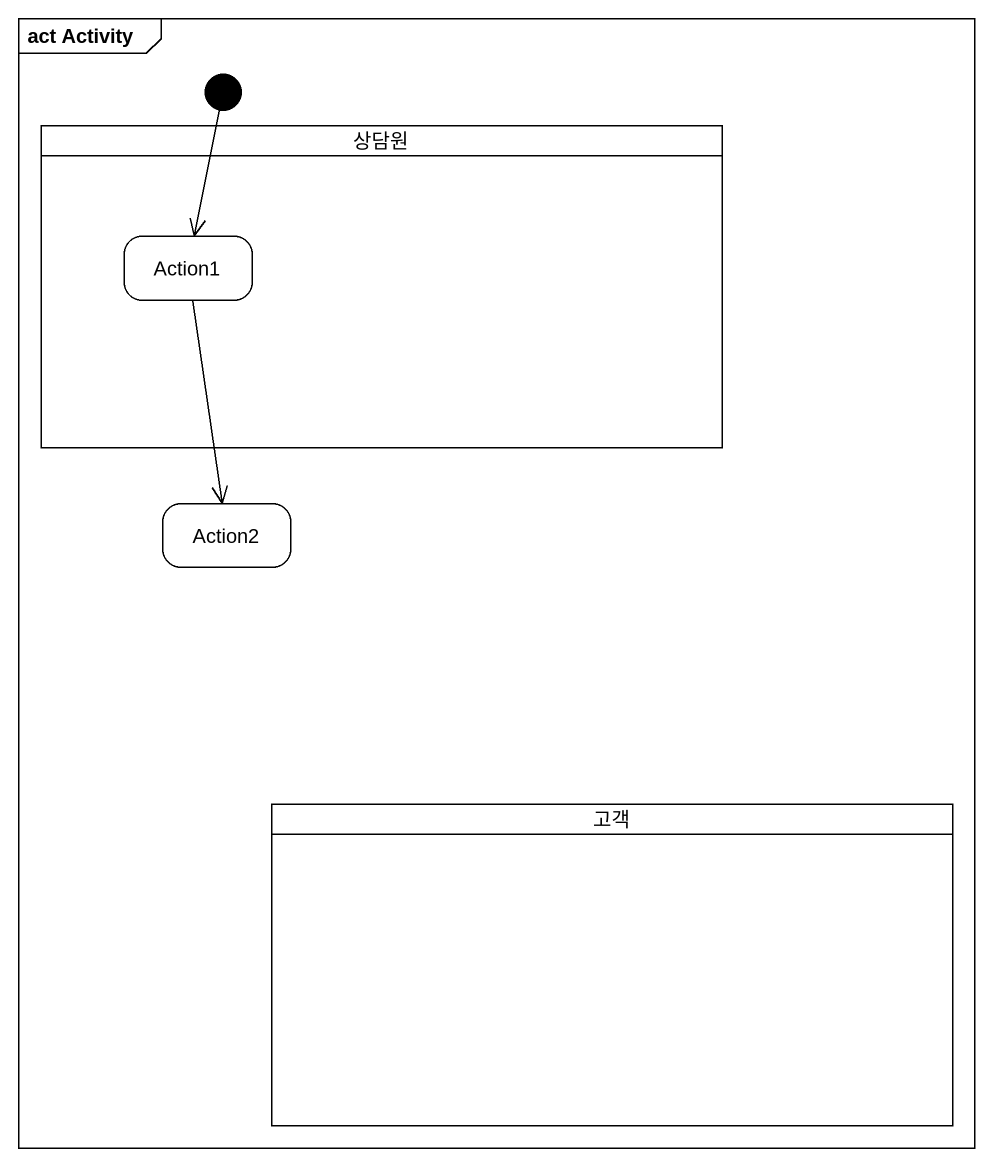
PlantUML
@startuml
mainframe act Activity
hide empty description
state 상담원 <<partition>> {
  state Action1
}
state initial1 <<start>>
state Action2
state 고객 <<partition>>
initial1 --> Action1
Action1 --> Action2
@enduml
